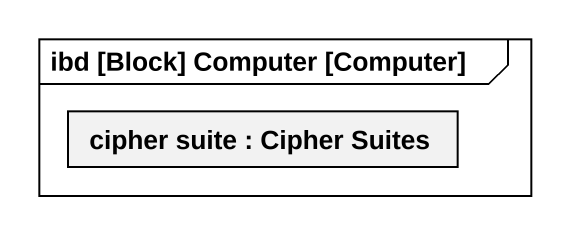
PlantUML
@startuml
mainframe ibd [Block] Computer [Computer]
rectangle "cipher suite : Cipher Suites" as cipher_suite
@enduml
